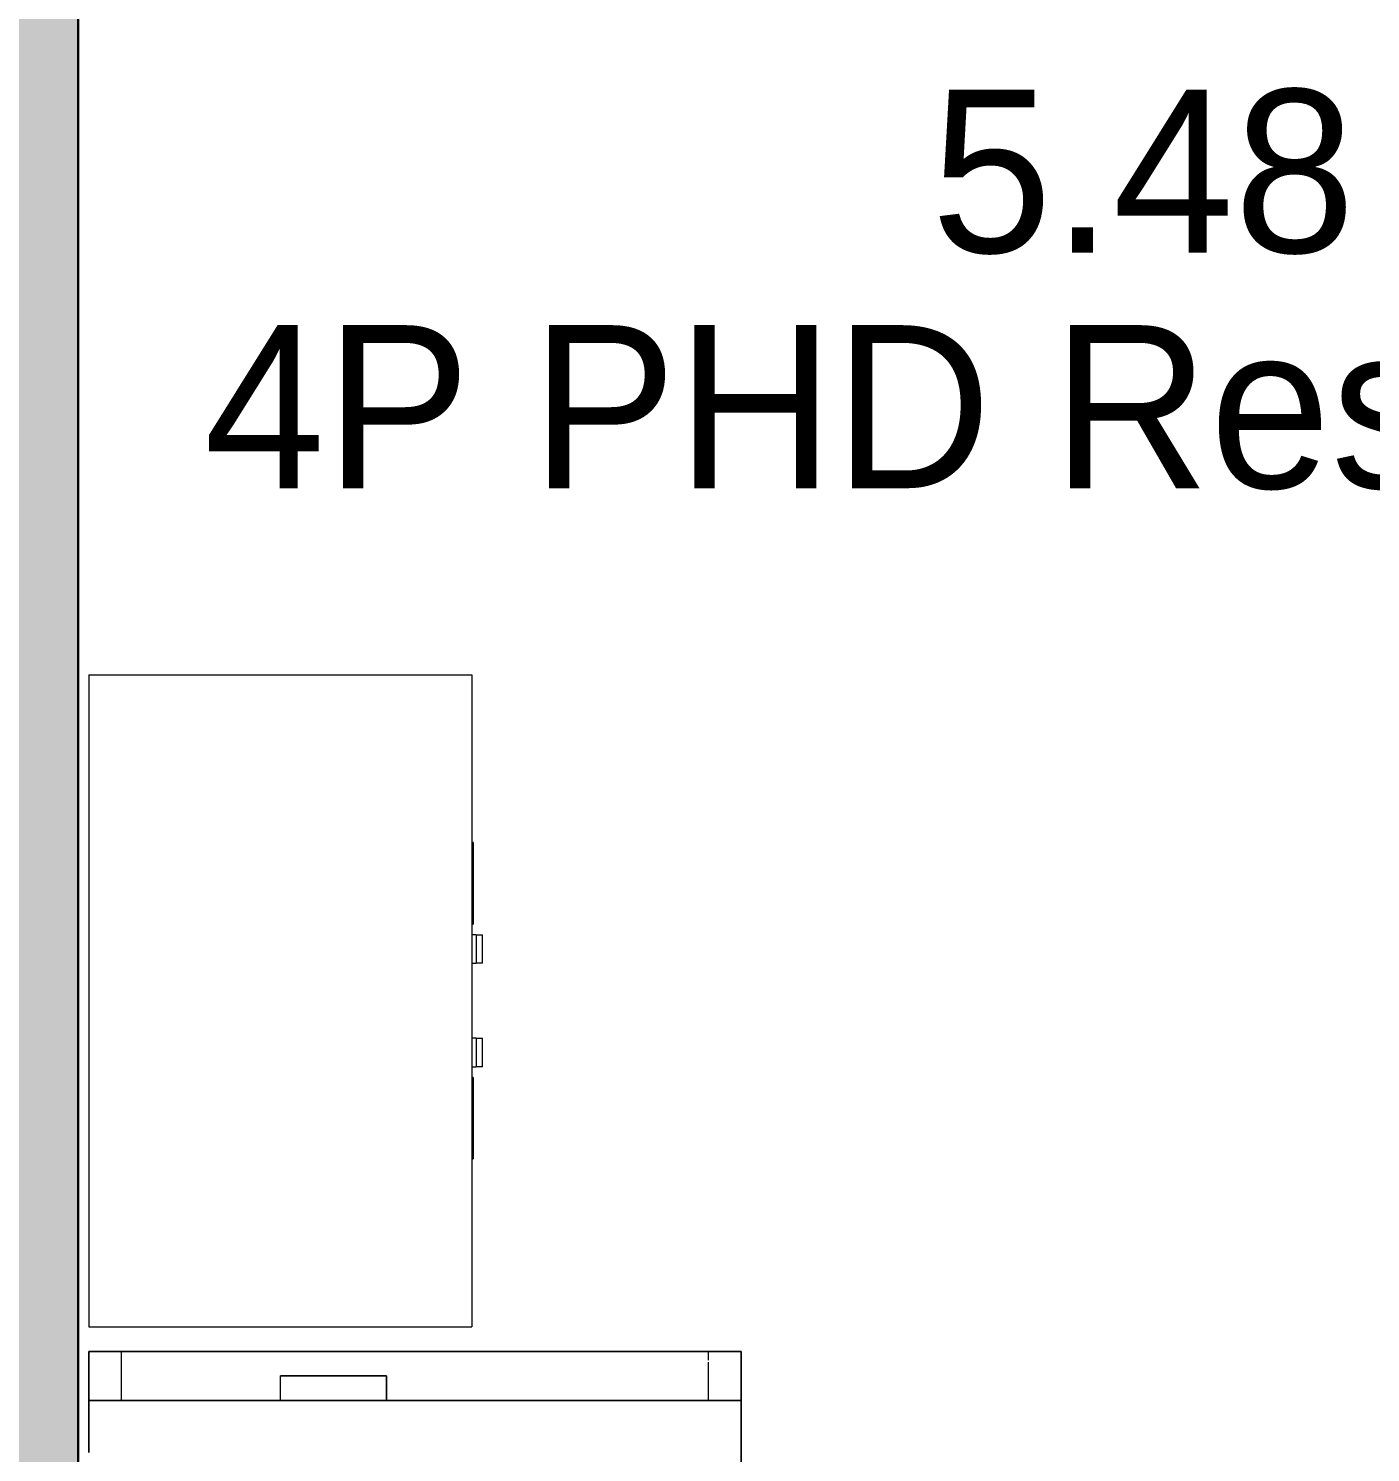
# Model space of a CAD drawing. Header units: millimetres. Extents: x 155927 to 326028, y -36033 to 97293.
# Drawn here: x 166390 to 168036, y 23456 to 25203 of the extents above; entities that cross this region are included whole.
import ezdxf

# ---------------------------------------------------------------- set-up
doc = ezdxf.new("R2010")
doc.units = ezdxf.units.MM
doc.header["$MEASUREMENT"] = 0
for name, color, linetype, lineweight in [('A-AREA-IDEN', 7, 'CONTINUOUS', 9), ('A-WALL', 7, 'CONTINUOUS', 9), ('A-WALL-PATT', 7, 'CONTINUOUS', 9), ('I-FURN', 8, 'CONTINUOUS', 9)]:
    doc.layers.add(name, color=color, linetype=linetype, lineweight=lineweight)
doc.styles.add('Century Gothic', font='GOTHIC.TTF', dxfattribs={"height": 200})

msp = doc.modelspace()

# ---------------------------------------------------------------- hatches: boundary and pattern name
at = {"layer": 'A-WALL-PATT'}
for points in [[(166450.8, 24155.6), (166450.8, 26905.4), (166328.8, 26905.4), (166328.8, 24155.6)], [(166450.8, 20657.6), (166450.8, 24155.6), (166328.8, 24155.6), (166328.8, 20657.6)]]:
    msp.add_hatch(color=256, dxfattribs=at).paths.add_polyline_path(points, flags=0)

# ---------------------------------------------------------------- linework, layer by layer
at = {"layer": 'A-WALL', "lineweight": 30}
for p, q in [((166450.8, 24155.6), (166450.8, 26905.4)), ((166450.8, 20657.6), (166450.8, 24155.6))]:
    msp.add_line(p, q, dxfattribs=at)
at = {"layer": 'I-FURN'}
for p, q in [((166463.8, 24410.5), (166933.8, 24410.5)), ((166463.8, 24410.5), (166463.8, 23610.5)), ((166933.8, 24410.5), (166933.8, 23610.5)), ((166935.3, 24204.5), (166933.8, 24204.5)), ((166935.3, 24204.5), (166933.8, 24204.5)), ((166935.3, 24204.5), (166933.8, 24204.5)), ((166935.3, 24200.5), (166935.3, 24204.5)), ((166935.3, 24204.5), (166935.3, 24196.5)), ((166935.3, 24200.5), (166935.3, 24204.5)), ((166935.3, 24204.5), (166935.3, 24200.5)), ((166935.3, 24200.5), (166935.3, 24204.5)), ((166935.3, 24204.5), (166935.3, 24200.5)), ((166935.3, 24196.5), (166935.3, 24112.5)), ((166933.8, 24104.5), (166935.3, 24104.5)), ((166933.8, 24104.5), (166935.3, 24104.5)), ((166933.8, 24104.5), (166935.3, 24104.5)), ((166935.3, 24112.5), (166935.3, 24104.5)), ((166935.3, 24104.5), (166935.3, 24108.5)), ((166935.3, 24108.5), (166935.3, 24104.5)), ((166935.3, 24104.5), (166935.3, 24108.5)), ((166935.3, 24108.5), (166935.3, 24104.5)), ((166935.3, 24104.5), (166935.3, 24108.5)), ((166938.8, 24091.5), (166933.8, 24091.5)), ((166938.8, 24091.5), (166933.8, 24091.5)), ((166935.3, 24091.5), (166933.8, 24091.5)), ((166935.3, 24091.1), (166935.3, 24091.5)), ((166935.3, 24091.5), (166935.3, 24091.1)), ((166938.8, 24091.5), (166938.8, 24056.5)), ((166938.8, 24091.5), (166946.3, 24091.5)), ((166946.3, 24091.5), (166946.8, 24091.5)), ((166946.8, 24056.5), (166946.8, 24091.5)), ((166946.8, 24056.5), (166946.8, 24091.5)), ((166933.8, 24056.5), (166938.8, 24056.5)), ((166933.8, 24056.5), (166938.8, 24056.5)), ((166946.3, 24056.5), (166938.8, 24056.5)), ((166946.8, 24056.5), (166946.3, 24056.5)), ((166938.8, 23964.5), (166933.8, 23964.5)), ((166938.8, 23964.5), (166933.8, 23964.5)), ((166938.8, 23964.5), (166938.8, 23929.5)), ((166938.8, 23964.1), (166938.8, 23964.5)), ((166938.8, 23964.5), (166946.3, 23964.5)), ((166946.3, 23964.5), (166946.8, 23964.5)), ((166946.8, 23929.5), (166946.8, 23964.5)), ((166946.8, 23929.5), (166946.8, 23964.5)), ((166933.8, 23929.5), (166938.8, 23929.5)), ((166933.8, 23929.5), (166938.8, 23929.5)), ((166933.8, 23929.5), (166935.3, 23929.5)), ((166935.3, 23929.9), (166935.3, 23929.5)), ((166935.3, 23929.5), (166935.3, 23929.9)), ((166946.3, 23929.5), (166938.8, 23929.5)), ((166946.8, 23929.5), (166946.3, 23929.5)), ((166935.3, 23916.5), (166933.8, 23916.5)), ((166935.3, 23916.5), (166933.8, 23916.5)), ((166935.3, 23916.5), (166933.8, 23916.5)), ((166935.3, 23912.5), (166935.3, 23916.5)), ((166935.3, 23916.5), (166935.3, 23908.5)), ((166935.3, 23912.5), (166935.3, 23916.5)), ((166935.3, 23916.5), (166935.3, 23912.5)), ((166935.3, 23912.5), (166935.3, 23916.5)), ((166935.3, 23916.5), (166935.3, 23912.5)), ((166935.3, 23908.5), (166935.3, 23824.5)), ((166935.3, 23824.5), (166935.3, 23816.5)), ((166933.8, 23816.5), (166935.3, 23816.5)), ((166933.8, 23816.5), (166935.3, 23816.5)), ((166933.8, 23816.5), (166935.3, 23816.5)), ((166935.3, 23816.5), (166935.3, 23820.5)), ((166935.3, 23820.5), (166935.3, 23816.5)), ((166935.3, 23816.5), (166935.3, 23820.5)), ((166935.3, 23820.5), (166935.3, 23816.5)), ((166935.3, 23816.5), (166935.3, 23820.5)), ((166463.8, 23610.5), (166933.8, 23610.5)), ((166503.8, 23580.4), (166463.8, 23580.4)), ((166463.8, 23580.4), (167263.8, 23580.4)), ((166463.8, 23520.4), (166463.8, 23580.4)), ((166463.8, 23520.4), (166463.8, 23580.4)), ((166463.8, 23580.4), (166463.8, 23456.5)), ((167263.8, 23580.4), (166463.8, 23580.4)), ((166463.8, 23580.4), (167263.8, 23580.4)), ((166463.8, 23456.5), (166463.8, 23580.4)), ((167223.8, 23580.4), (166503.8, 23580.4)), ((166503.8, 23520.4), (166503.8, 23580.4)), ((166503.8, 23520.4), (166503.8, 23580.4)), ((167263.8, 23580.4), (167223.8, 23580.4)), ((167223.8, 23569.8), (167223.8, 23580.4)), ((167223.8, 23569.8), (167223.8, 23580.4)), ((167263.8, 23520.4), (167263.8, 23580.4)), ((167263.8, 23580.4), (167263.8, 23520.4)), ((167263.8, 22180.4), (167263.8, 23580.4)), ((167263.8, 23580.4), (167263.8, 22180.4)), ((167223.8, 23520.4), (167223.8, 23567.5)), ((167223.8, 23520.4), (167223.8, 23567.5)), ((166698.8, 23520.4), (166698.8, 23550.4)), ((166698.8, 23550.4), (166828.8, 23550.4)), ((166698.8, 23520.4), (166698.8, 23550.4)), ((166828.8, 23550.4), (166698.8, 23550.4)), ((166828.8, 23520.4), (166828.8, 23550.4)), ((166828.8, 23550.4), (166828.8, 23520.4)), ((166698.8, 23520.4), (166463.8, 23520.4)), ((166463.8, 23520.4), (166503.8, 23520.4)), ((166503.8, 23520.4), (167223.8, 23520.4)), ((166828.8, 23520.4), (166698.8, 23520.4)), ((167263.8, 23520.4), (166828.8, 23520.4)), ((167223.8, 23520.4), (167263.8, 23520.4))]:
    msp.add_line(p, q, dxfattribs=at)

# ---------------------------------------------------------------- texts
at = {"layer": 'A-AREA-IDEN', "style": 'Century Gothic'}
for s, p in [('5.48', (167496.8, 24928.2)), ('4P PHD Research', (166605, 24639.2))]:
    msp.add_text(s, height=200, dxfattribs=at).set_placement(p)

doc.saveas('drawing.dxf')
